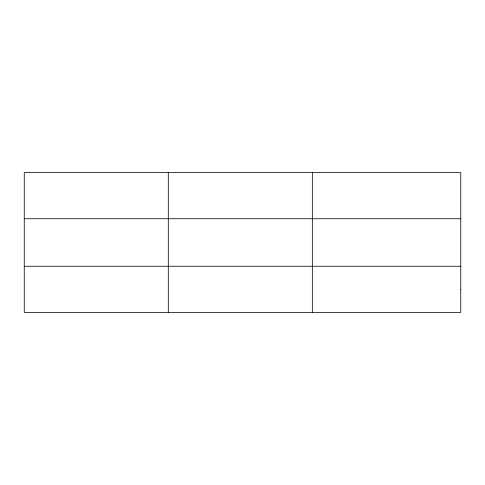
<?xml version="1.0" encoding="UTF-8"?>
<svg xmlns="http://www.w3.org/2000/svg" width="485" height="485" viewBox="0 0 485 485"><rect width="100%" height="100%" fill="white"/><g stroke="black" fill="none" stroke-linecap="round" stroke-linejoin="round"><path stroke-width="0.73" d="M168.295 312.382L168.295 172.618M312.34 312.382L312.34 172.618M24.25 218.741L460.75 218.741M24.25 266.259L460.75 266.259M460.75 289.321L460.75 312.382L24.25 312.382L24.25 172.618L460.75 172.618L460.75 289.321"/></g></svg>
